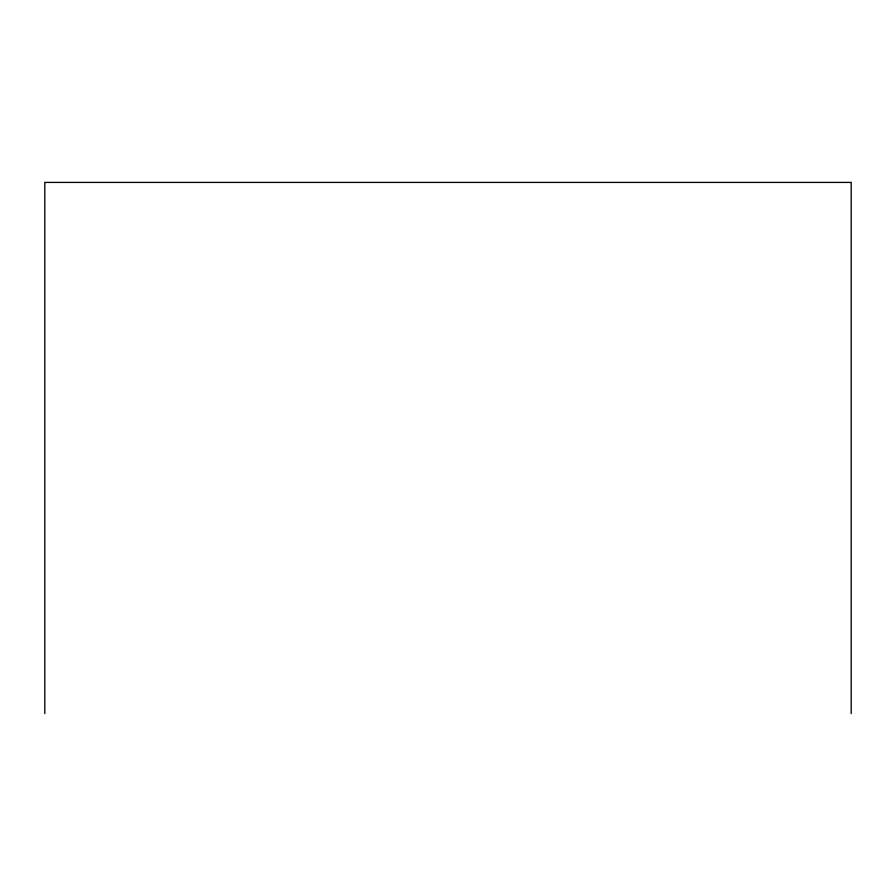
<?xml version="1.0" encoding="UTF-8"?>
<svg xmlns="http://www.w3.org/2000/svg" width="896" height="896" viewBox="0 0 896 896"><rect width="100%" height="100%" fill="white"/><g stroke="black" fill="none" stroke-linecap="round" stroke-linejoin="round"><path stroke-width="1.34" d="M851.2 713.586L851.2 182.414L44.8 182.414L44.8 713.586"/></g></svg>
